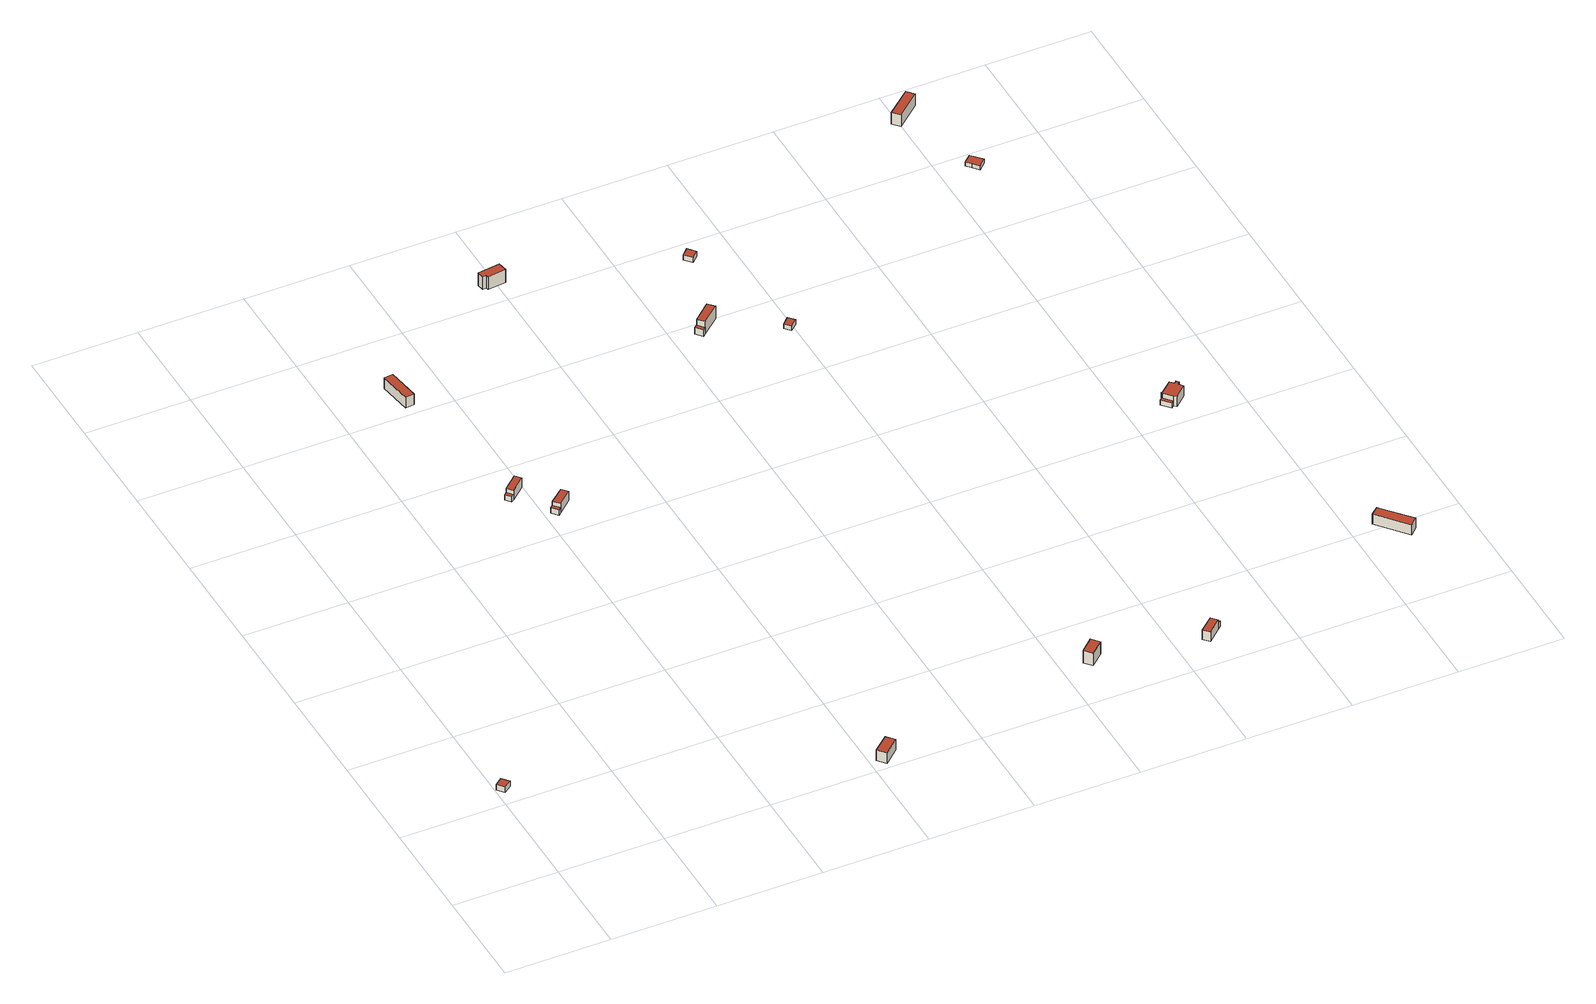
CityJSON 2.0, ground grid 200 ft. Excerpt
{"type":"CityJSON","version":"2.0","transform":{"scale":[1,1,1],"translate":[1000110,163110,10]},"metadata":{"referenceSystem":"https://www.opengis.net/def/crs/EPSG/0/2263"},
"CityObjects":{
"building1":{"type":"Building","attributes":{"name":"Bldg_2511012826","BIN":"3374594"},"geometry":[{"type":"MultiSurface","lod":"2","boundaries":[[[0,1,2,3]],[[4,5,6,7]],[[0,3,7,6]],[[1,0,6,5]],[[2,1,5,4]],[[3,2,4,7]]],"semantics":{"surfaces":[{"type":"RoofSurface","BIN":"3374594"},{"type":"GroundSurface"},{"type":"WallSurface"}],"values":[0,1,2,2,2,2]}}]},
"building2":{"type":"Building","attributes":{"name":"Bldg_2210008827","BIN":"3212234"},"geometry":[{"type":"MultiSurface","lod":"2","boundaries":[[[8,9,10,11]],[[12,13,14,15]],[[8,11,15,14]],[[9,8,14,13]],[[10,9,13,12]],[[11,10,12,15]]],"semantics":{"surfaces":[{"type":"RoofSurface","BIN":"3212234"},{"type":"GroundSurface"},{"type":"WallSurface"}],"values":[0,1,2,2,2,2]}}]},
"building3":{"type":"Building","attributes":{"name":"Bldg_2210013637","BIN":"3211696"},"geometry":[{"type":"MultiSurface","lod":"2","boundaries":[[[16,17,18,19]],[[20,21,22,23]],[[24,25,26,27,28,29]],[[19,22,21,16]],[[20,23,29,28]],[[21,20,28,27]],[[17,16,27,26]],[[18,17,26,25]],[[19,18,25,24]],[[23,22,24,29]]],"semantics":{"surfaces":[{"type":"RoofSurface","BIN":"3211696"},{"type":"GroundSurface"},{"type":"WallSurface"}],"values":[0,0,1,2,2,2,2,2,2,2]}}]},
"building4":{"type":"Building","attributes":{"name":"Bldg_2210021550","BIN":"3211691"},"geometry":[{"type":"MultiSurface","lod":"2","boundaries":[[[30,31,32,33]],[[34,35,36,37]],[[38,39,40,41,42,43]],[[33,36,35,30]],[[32,31,43,42]],[[33,32,42,41]],[[37,36,41,40]],[[34,37,40,39]],[[35,34,39,38]],[[31,30,38,43]]],"semantics":{"surfaces":[{"type":"RoofSurface","BIN":"3211691"},{"type":"GroundSurface"},{"type":"WallSurface"}],"values":[0,0,1,2,2,2,2,2,2,2]}}]},
"building5":{"type":"Building","attributes":{"name":"Bldg_2210003728","BIN":"3210453"},"geometry":[{"type":"MultiSurface","lod":"2","boundaries":[[[44,45,46,47]],[[48,49,50,51]],[[44,47,51,50]],[[45,44,50,49]],[[46,45,49,48]],[[47,46,48,51]]],"semantics":{"surfaces":[{"type":"RoofSurface","BIN":"3210453"},{"type":"GroundSurface"},{"type":"WallSurface"}],"values":[0,1,2,2,2,2]}}]},
"building6":{"type":"Building","attributes":{"name":"Bldg_2210019475","BIN":"3210534"},"geometry":[{"type":"MultiSurface","lod":"2","boundaries":[[[52,53,54,55,56,57]],[[58,59,60,61,62,63]],[[52,57,63,62]],[[53,52,62,61]],[[54,53,61,60]],[[55,54,60,59]],[[56,55,59,58]],[[57,56,58,63]]],"semantics":{"surfaces":[{"type":"RoofSurface","BIN":"3210534"},{"type":"GroundSurface"},{"type":"WallSurface"}],"values":[0,1,2,2,2,2,2,2]}}]},
"building7":{"type":"Building","attributes":{"name":"Bldg_2210020155","BIN":"3212301"},"geometry":[{"type":"MultiSurface","lod":"2","boundaries":[[[64,65,66,67]],[[68,69,70,71]],[[64,67,71,70]],[[65,64,70,69]],[[66,65,69,68]],[[67,66,68,71]]],"semantics":{"surfaces":[{"type":"RoofSurface","BIN":"3212301"},{"type":"GroundSurface"},{"type":"WallSurface"}],"values":[0,1,2,2,2,2]}}]},
"building8":{"type":"Building","attributes":{"name":"Bldg_2210022648","BIN":"3211839"},"geometry":[{"type":"MultiSurface","lod":"2","boundaries":[[[72,73,74,75]],[[76,77,78,79]],[[80,81,82,83,84,85]],[[75,78,77,72]],[[74,73,85,84]],[[75,74,84,83]],[[79,78,83,82]],[[76,79,82,81]],[[77,76,81,80]],[[73,72,80,85]]],"semantics":{"surfaces":[{"type":"RoofSurface","BIN":"3211839"},{"type":"GroundSurface"},{"type":"WallSurface"}],"values":[0,0,1,2,2,2,2,2,2,2]}}]},
"building9":{"type":"Building","attributes":{"name":"Bldg_2210003855","BIN":"3212342"},"geometry":[{"type":"MultiSurface","lod":"2","boundaries":[[[86,87,88,89]],[[90,91,92,93]],[[94,95,96,97,98,99]],[[91,86,89,92]],[[88,87,99,98]],[[89,88,98,97]],[[93,92,97,96]],[[90,93,96,95]],[[91,90,95,94]],[[87,86,94,99]]],"semantics":{"surfaces":[{"type":"RoofSurface","BIN":"3212342"},{"type":"GroundSurface"},{"type":"WallSurface"}],"values":[0,0,1,2,2,2,2,2,2,2]}}]},
"building10":{"type":"Building","attributes":{"name":"Bldg_2511007769","BIN":"3404255"},"geometry":[{"type":"MultiSurface","lod":"2","boundaries":[[[100,101,102,103]],[[104,105,106,107]],[[100,103,107,106]],[[101,100,106,105]],[[102,101,105,104]],[[103,102,104,107]]],"semantics":{"surfaces":[{"type":"RoofSurface","BIN":"3404255"},{"type":"GroundSurface"},{"type":"WallSurface"}],"values":[0,1,2,2,2,2]}}]},
"building11":{"type":"Building","attributes":{"name":"Bldg_2511021497","BIN":"3000000"},"geometry":[{"type":"MultiSurface","lod":"2","boundaries":[[[108,109,110,111]],[[112,113,114,115]],[[108,111,115,114]],[[109,108,114,113]],[[110,109,113,112]],[[111,110,112,115]]],"semantics":{"surfaces":[{"type":"RoofSurface","BIN":"3000000"},{"type":"GroundSurface"},{"type":"WallSurface"}],"values":[0,1,2,2,2,2]}}]},
"building12":{"type":"Building","attributes":{"name":"Bldg_2210018666","BIN":"3212466"},"geometry":[{"type":"MultiSurface","lod":"2","boundaries":[[[116,117,118,119]],[[120,121,122,123,124,125,126,127,128,129,130]],[[131,132,133,134,135,136,137,138,139,140,141,142,143]],[[119,124,123,116]],[[121,120,143,142]],[[122,121,142,141]],[[123,122,141,140]],[[117,116,140,139]],[[118,117,139,138]],[[119,118,138,137]],[[125,124,137,136]],[[126,125,136,135]],[[127,126,135,134]],[[128,127,134,133]],[[129,128,133,132]],[[130,129,132,131]],[[120,130,131,143]]],"semantics":{"surfaces":[{"type":"RoofSurface","BIN":"3212466"},{"type":"GroundSurface"},{"type":"WallSurface"}],"values":[0,0,1,2,2,2,2,2,2,2,2,2,2,2,2,2,2]}}]},
"building13":{"type":"Building","attributes":{"name":"Bldg_2210006260","BIN":"3212429"},"geometry":[{"type":"MultiSurface","lod":"2","boundaries":[[[144,145,146,147,148]],[[149,150,151,152,153]],[[144,148,153,152]],[[145,144,152,151]],[[146,145,151,150]],[[147,146,150,149]],[[148,147,149,153]]],"semantics":{"surfaces":[{"type":"RoofSurface","BIN":"3212429"},{"type":"GroundSurface"},{"type":"WallSurface"}],"values":[0,1,2,2,2,2,2]}}]},
"building14":{"type":"Building","attributes":{"name":"Bldg_2511022012","BIN":"3404290"},"geometry":[{"type":"MultiSurface","lod":"2","boundaries":[[[154,155,156,157,158,159]],[[160,161,162,163,164,165]],[[154,159,165,164]],[[155,154,164,163]],[[156,155,163,162]],[[157,156,162,161]],[[158,157,161,160]],[[159,158,160,165]]],"semantics":{"surfaces":[{"type":"RoofSurface","BIN":"3404290"},{"type":"GroundSurface"},{"type":"WallSurface"}],"values":[0,1,2,2,2,2,2,2]}}]},
"building15":{"type":"Building","attributes":{"name":"Bldg_2210003121","BIN":"3211984"},"geometry":[{"type":"MultiSurface","lod":"2","boundaries":[[[166,167,168,169]],[[170,171,172,173]],[[168,167,173,172]],[[169,168,172,171]],[[166,169,171,170]],[[167,166,170,173]]],"semantics":{"surfaces":[{"type":"RoofSurface","BIN":"3211984"},{"type":"GroundSurface"},{"type":"WallSurface"}],"values":[0,1,2,2,2,2]}}]}
},
"vertices":[
[25,234,24],[14,247,24],[0,236,24],[11,223,24],[0,236,12],[14,247,12],[25,234,12],[11,223,12],
[641,48,33],[612,23,33],[625,8,33],[654,34,33],[625,8,10],[612,23,10],[641,48,10],[654,34,10],
[360,924,24],[355,920,24],[364,910,24],[369,914,24],[387,948,33],[360,924,33],[369,914,33],[396,937,33],[369,914,12],[364,910,12],[355,920,12],[360,924,12],[387,948,12],[396,937,12],
[415,859,24],[410,855,24],[420,843,24],[425,848,24],[442,882,32],[415,859,32],[425,848,32],[452,871,32],[415,859,12],[442,882,12],[452,871,12],[425,848,12],[420,843,12],[410,855,12],
[322,1279,35],[305,1277,35],[314,1214,35],[331,1216,35],[314,1214,12],[305,1277,12],[322,1279,12],[331,1216,12],
[612,1458,38],[570,1453,38],[572,1440,38],[579,1441,38],[580,1436,38],[615,1440,38],[580,1436,10],[579,1441,10],[572,1440,10],[570,1453,10],[612,1458,10],[615,1440,10],
[1067,125,34],[1042,103,34],[1054,89,34],[1079,111,34],[1054,89,7],[1042,103,7],[1067,125,7],[1079,111,7],
[846,1178,25],[840,1174,25],[851,1161,25],[856,1166,25],[879,1207,38],[846,1178,38],[856,1166,38],[890,1195,38],[846,1178,11],[879,1207,11],[890,1195,11],[856,1166,11],[851,1161,11],[840,1174,11],
[1275,89,31],[1249,66,31],[1259,55,31],[1285,78,31],[1281,94,23],[1275,89,23],[1285,78,23],[1291,83,23],[1275,89,10],[1281,94,10],[1291,83,10],[1285,78,10],[1259,55,10],[1249,66,10],
[994,1131,22],[981,1119,22],[991,1108,22],[1004,1120,22],[991,1108,12],[981,1119,12],[994,1131,12],[1004,1120,12],
[923,1371,22],[910,1359,22],[922,1345,22],[935,1357,22],[922,1345,11],[910,1359,11],[923,1371,11],[935,1357,11],
[1467,660,21],[1462,656,21],[1477,640,21],[1481,644,21],[1491,680,32],[1468,660,32],[1467,661,32],[1467,660,32],[1481,644,32],[1486,639,32],[1509,660,32],[1502,668,32],[1506,672,32],[1502,677,32],[1498,673,32],[1498,673,10],[1502,677,10],[1506,672,10],[1502,668,10],[1509,660,10],[1486,639,10],[1481,644,10],[1477,640,10],[1462,656,10],[1467,660,10],[1467,661,10],[1468,660,10],[1491,680,10],
[1658,227,30],[1644,215,30],[1691,160,30],[1705,173,30],[1662,223,30],[1705,173,8],[1691,160,8],[1644,215,8],[1658,227,8],[1662,223,8],
[1457,1363,19],[1467,1351,19],[1481,1364,19],[1471,1375,19],[1463,1384,19],[1449,1372,19],[1463,1384,10],[1471,1375,10],[1481,1364,10],[1467,1351,10],[1457,1363,10],[1449,1372,10],
[1434,1568,34],[1387,1528,34],[1399,1515,34],[1445,1554,34],[1434,1568,9],[1445,1554,9],[1399,1515,9],[1387,1528,9]
]}
